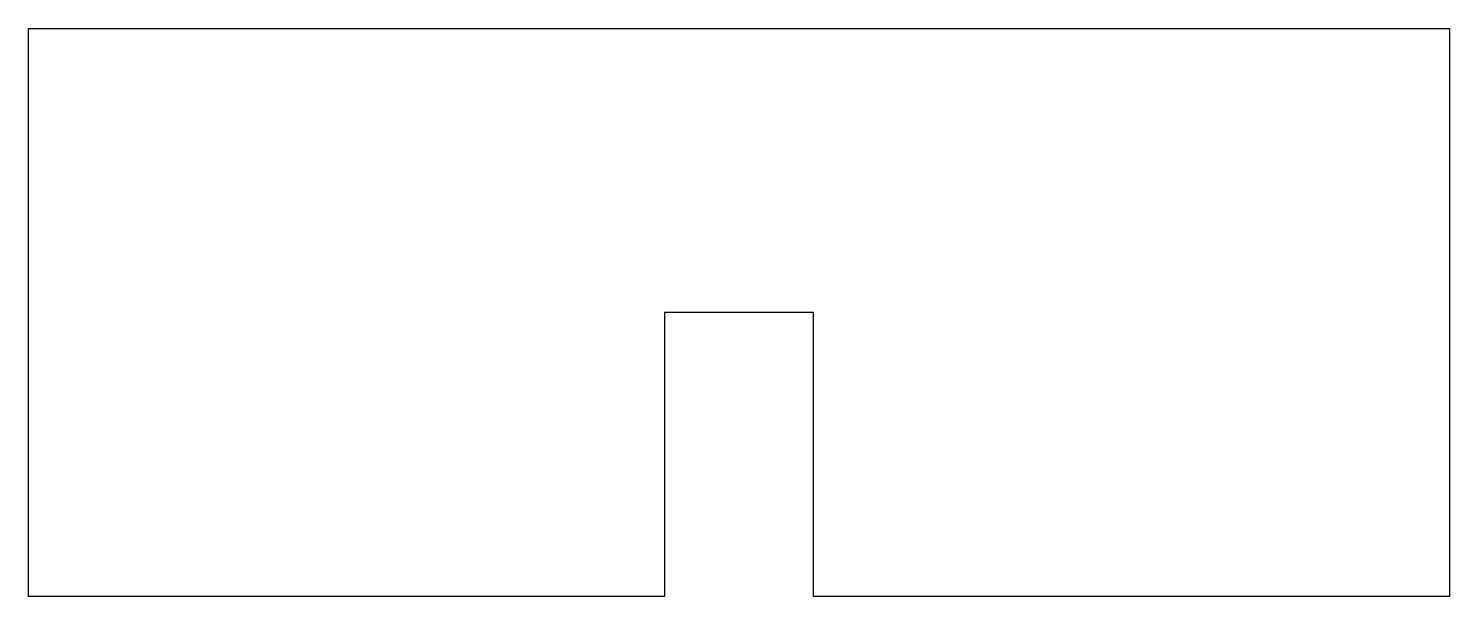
# Model space of a CAD drawing. Header units: inches. Extents: x -1.51 to -0.01, y -2.45 to -1.85.
import ezdxf

# ---------------------------------------------------------------- set-up
doc = ezdxf.new("R2010")
doc.units = ezdxf.units.IN
doc.layers.get('0').update_dxf_attribs({"linetype": 'CONTINUOUS'})

msp = doc.modelspace()

# ---------------------------------------------------------------- linework, layer by layer
msp.add_lwpolyline([(-0.6809, -2.1479), (-0.8384, -2.1479), (-0.8384, -2.4479), (-1.5097, -2.4479), (-1.5097, -1.8479), (-0.0097, -1.8479), (-0.0097, -2.4479), (-0.6809, -2.4479)], close=True)

doc.saveas('drawing.dxf')
